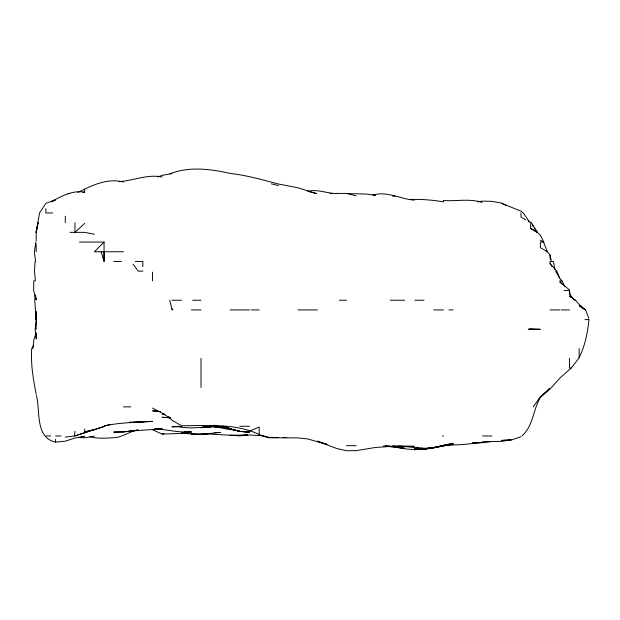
<?xml version="1.0" encoding="UTF-8"?>
<svg xmlns="http://www.w3.org/2000/svg" width="620" height="620" viewBox="0 0 620 620"><rect width="100%" height="100%" fill="white"/><g stroke="black" fill="none" stroke-linecap="round" stroke-linejoin="round"><path stroke-width="0.93" d="M36.193 320.3L36.169 311.682M589 319.618C587.52 332.855 584.986 346.534 578.708 358.399L571.175 368.094L560.201 377.789L551.475 387.485L540.361 397.18L549.366 388.748L540.578 397.18M35.053 294.942L34.759 300.227L36.084 319.618M35.077 261.446L34.48 271.142L35.371 280.837L33.759 280.837L33.643 290.532L36.193 299.77L35.921 297.003M65.278 437.123L74.415 435.969L74.974 431.21M32.821 348.704L33.999 339.008L36.193 333.56M36.193 321.408L35.123 329.313L36.193 338.474M35.945 232.361L38.099 222.665L36.193 232.361L36.193 240.893M35.836 242.056L34.356 251.751L35.611 261.446M36.193 232.361L39.556 212.962L45.888 203.329L55.583 199.842L51.576 201.988M540.361 397.474C532.952 409.828 533.363 425.893 521.947 435.969M33.681 345.441L31.674 348.704C30.682 363.909 33.248 379.324 36.193 394.258M533.285 406.875L540.361 396.738M79.476 242.056L104.059 242.056L94.418 251.751L123.45 251.751M84.669 223.386L74.974 232.361L74.974 222.766M51.576 201.639C61.597 196.044 72.742 190.046 84.669 192.161L84.669 189.185C96.472 183.28 110.089 178.521 123.45 181.993M170.221 173.74C189.116 166.222 210.73 169.02 230.105 173.414C246.644 175.227 262.485 179.862 278.582 184.032L297.972 187.79L316.456 193.572L309.426 191.735M77.872 192.378L84.669 189.185M372.891 195.13C386.601 190.681 400.52 199.097 414.323 200.151M249.496 431.071L259.191 427.056L259.191 434.457C234.771 423.065 207.692 425.731 181.629 425.762L171.926 420.221L168.663 416.578M157.829 176.909L162.231 175.383L171.926 173.445L170.221 173.941M520.971 436.697L511.275 440.053L501.58 440.409L510.4 439.906M74.415 435.969L104.059 426.498L94.364 429.652L84.669 431.877L84.669 429.055M74.974 435.969L94.364 429.552L84.669 431.877M373.775 195.664L375.542 195.13L365.846 194.044L346.448 193.572M110.228 424.444L104.059 426.041C119.947 422.282 136.361 422.584 152.536 421.352L133.145 422.313M441.254 445.664C426.149 450.438 410.269 450.632 394.932 446.896L404.628 448.206L385.237 446.191L394.932 446.733L383.323 446.082M119.048 181.683C133.525 180.66 147.607 173.933 162.231 177.033M433.713 447.702L453.104 444.121L424.018 449.229L414.323 448.617L424.018 449.113L433.713 447.702L414.323 449.732L424.018 449.113L453.104 444.145L445.168 445.129L453.104 444.315L448.694 444.687M152.536 429.823L162.231 434.062L163.998 433.698M138.438 429.939C129.735 431.032 122.714 437.348 113.755 437.712C105.834 438.193 97.681 438.836 89.931 436.767M443.409 445.183L453.104 443.339L442.874 445.664C428.242 450.856 413.377 446.757 398.459 446.067M137.555 430.024L133.145 430.846L162.231 428.854L154.303 428.97M94.364 436.178L84.669 437.829L78.5 437.371M424.018 449.113L433.713 447.5L424.018 448.803L420.492 448.02M209.994 426.273L201.019 427.738L210.715 426.273L219.526 427.312C205.623 425.576 191.596 430.086 177.708 426.273L181.629 426.7L171.926 426.762L181.629 426.459M477.78 201.81L482.189 201.12L491.885 201.329L501.58 203.104M511.275 439.859L501.58 441.363L482.189 441.789M82.801 192.448L84.669 192.161M490.125 441.711L482.189 442.696L472.494 442.866L482.189 442.455L462.799 444.548L445.168 445.323M247.729 434.938L239.801 435.844L203.662 433.69M204.546 426.886L202.779 427.064L210.715 427.164L202.779 427.226M207.188 426.622C216.14 425.297 224.742 429.877 233.631 429.722M36.371 395.421C40.509 410.858 34.813 437.704 55.583 442.107L65.278 441.169L74.974 438.014L84.669 436.356L81.142 436.627M445.168 444.982L446.935 444.835M246.853 434.946L239.801 435.488L230.105 435.294L249.496 435.039L262.849 435.674M307.667 191.278C317.603 188.96 327.035 193.463 336.753 193.572M409.913 199.485C421.096 199.121 432.373 199.958 443.409 201.841L443.409 200.5C456.359 201.469 469.503 198.299 482.189 202.438M214.241 432.69L220.41 432.404C207.545 433.752 194.339 435.86 181.629 432.357L186.031 432.721M389.639 446.106L385.237 446.276L414.323 446.322L392.282 446.09M394.932 446.152L375.542 447.454L356.144 450.655L346.448 450.717L336.753 448.5L317.363 441.169L327.058 444.408L307.667 438.952L297.972 437.89L268.886 437.798L259.191 435.139M188.674 433.233L162.231 434.062M282.991 437.526L286.517 437.418M129.619 422.143L142.84 422.057M68.053 193.572L69.781 193.572M52.715 212.962L45.888 212.962L45.888 208.646M70.021 232.361L84.669 232.361L94.364 234.221M530.666 221.968L530.666 228.454L537.362 232.361L540.361 235.112L543.779 242.056L540.361 242.056L540.361 247.667L547.359 251.751L550.056 255.06L551.188 260.532M113.755 261.446L121.388 261.446M135.276 261.446L142.84 261.446L142.84 266.724M142.84 271.142L138.26 271.142L133.145 264.236M564.866 286.494L562.014 280.837L559.759 280.837L562.503 284.565M564.099 290.532L569.261 290.532M171.926 300.227L181.629 300.227M192.611 300.227L201.019 300.227M339.295 300.227L346.448 300.227M390.453 300.227L404.628 300.227M414.865 300.227L424.018 300.227M574.446 300.227L575.492 300.227L579.15 304.435L585.575 309.923L588.845 318.254M191.324 309.923L201.019 309.923M230.144 309.923L249.496 309.923M251.178 309.923L259.191 309.923M297.972 309.923L317.363 309.923M433.713 309.923L443.409 309.923M448.973 309.923L453.104 309.923M550.056 309.923L559.759 309.923M561.162 309.923L569.454 309.923M584.947 319.618L588.845 319.618M571.175 368.094L569.454 368.094L569.454 358.399M123.45 406.875L130.789 406.875M229.222 428.296L220.41 426.428L239.801 431.357L249.496 432.078L239.801 431.357L230.105 428.924L223.727 426.273L230.105 428.854L239.801 431.357L249.496 432.396M239.801 426.273L249.496 426.273M45.888 435.969L50.77 435.969M55.583 435.969L61.093 435.969M442.324 435.969L443.409 435.969M482.662 435.969L491.885 435.969M346.448 445.664L356.144 445.664M336.753 193.386L346.448 193.456M329.949 193.549L331.871 193.572M278.582 437.503L268.886 437.325L259.191 434.69M188.674 431.636L191.324 431.69C178.893 433.202 166.757 429.079 154.303 429.125M157.829 411.037L152.536 410.843L160.472 411.688M392.282 196.021L394.932 196.176M164.881 414.245L162.231 413.966L164.881 414.315M184.272 431.861L191.324 432.838L185.148 431.807M229.222 428.35L220.41 427.01L214.326 425.118M416.966 447.237L418.725 447.625M271.405 183.876L278.582 185.582M230.105 428.924L239.801 431.342M347.278 193.572L356.144 195.835M223.727 426.273L230.105 428.854M506.432 205.615L501.58 203.267L520.971 211.18L523.311 212.962L529.488 221.913M152.536 408.084L162.231 413.199L170.539 418.438M540.361 240.235L543.779 242.056M530.666 228.454L537.323 232.361L531.386 222.665M525.489 219.798L520.971 216.93L520.971 212.962M585.575 309.923L579.15 305.66L585.288 309.923M575.492 300.227L569.454 295.949L570.88 297.174M559.759 282.147L569.454 289.796L569.454 293.725L573.888 299.507M169.702 300.227L171.926 308.822L173.026 309.923M528.07 220.581L529.356 221.968M555.567 271.142L559.759 278.318L562.014 280.837M554.885 269.375L553.404 261.446L550.056 261.446L550.056 263.647L556.876 271.142L559.759 278.365M550.056 263.647L552.125 266.647M532.2 224.897L533.231 226.393M534.254 227.881L537.323 232.361M550.715 259.811L550.056 258.168L550.056 255.06M543.554 242.056L547.359 251.751M101.145 251.751L104.059 261.438L104.059 251.751M569.454 290.85L570.408 295.538M579.15 348.564L579.15 357.779M201.019 358.399L201.019 387.485M171.926 308.822L171.926 309.923M152.536 272.118L152.536 280.837M104.059 242.056L104.059 261.438M65.278 216.186L65.278 222.665M55.583 439.317L55.583 442.107M36.193 243.823L36.193 251.751M36.193 311.682L36.193 329.313M36.193 332.979L36.193 339.008M530.666 328.817L528.325 329.313L540.361 329.313L530.666 328.817M133.145 430.66L123.45 431.939L113.755 432.062L123.45 431.939L133.145 430.66M210.715 433.364L201.019 434.264L191.324 434.108L201.019 434.264L210.715 433.364M170.167 417.748L162.231 417.283L170.167 417.748"/></g></svg>
